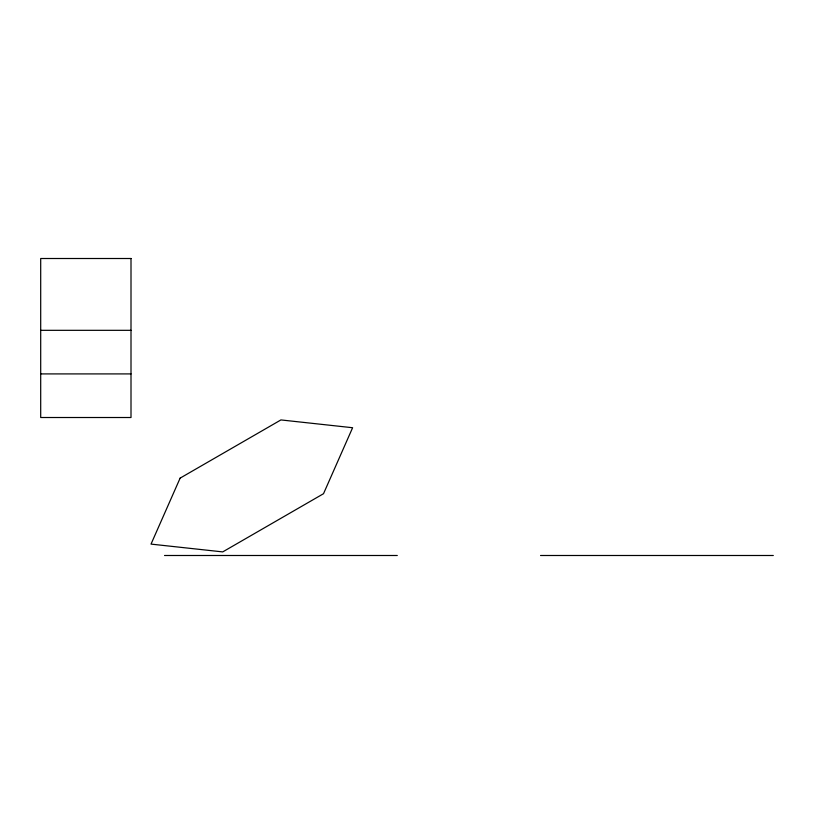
<?xml version="1.0" encoding="UTF-8"?>
<svg xmlns="http://www.w3.org/2000/svg" width="814" height="814" viewBox="0 0 814 814"><rect width="100%" height="100%" fill="white"/><g stroke="black" fill="none" stroke-linecap="round" stroke-linejoin="round"><path stroke-width="1.22" d="M40.7 330.321L131.003 330.321M40.7 373.911L131.003 373.911M164.53 555.494L397.293 555.494M540.537 555.494L773.3 555.494M180.128 478.123L151.028 544.108L222.721 551.902L323.514 493.711L352.615 427.726L280.922 419.932L180.128 478.123M131.003 258.506L40.7 258.506L40.7 417.511L131.003 417.511L131.003 258.506"/></g></svg>
